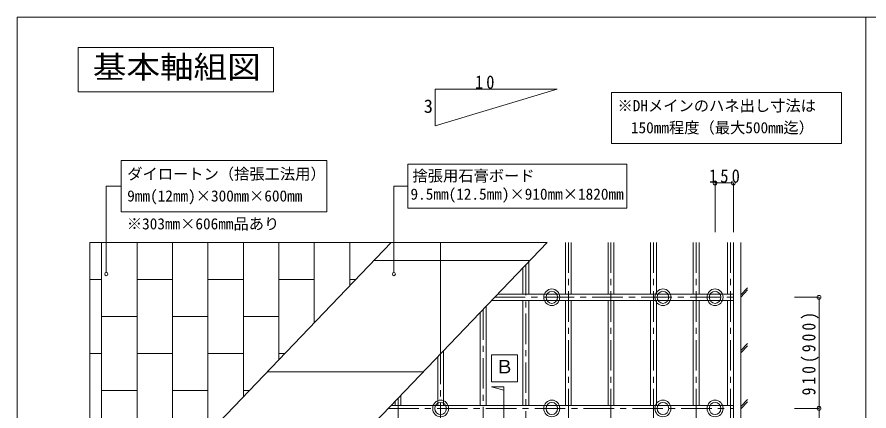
# Model space of a CAD drawing. Units: millimetres on the paper, enlarged 10 times, with parts at other scales. Extents: x -2077 to 2023, y -1433 to 1417.
# Drawn here: x -2077 to -682, y 772 to 1417 of the extents above; entities that cross this region are included whole.
import ezdxf
from ezdxf.enums import TextEntityAlignment as Align

# ---------------------------------------------------------------- set-up
doc = ezdxf.new("R2010")
doc.units = ezdxf.units.MM
doc.header["$LTSCALE"] = 10
doc.linetypes.add('CHAIN1', pattern=[8, 5, -1, 1, -1])
for name, color, linetype, lineweight in [('0-0_基本', 7, 'Continuous', 9), ('0-1_軸組', 7, 'Continuous', 9), ('0-2_インサート', 7, 'Continuous', 9), ('0-3_文字', 7, 'Continuous', 9), ('0-5_仕上', 7, 'Continuous', 9), ('F-0_図枠', 7, 'Continuous', 9), ('F-1_レイアウト', 7, 'Continuous', 9)]:
    doc.layers.add(name, color=color, linetype=linetype, lineweight=lineweight)
doc.styles.add('ＭＳ ゴシック', font='')
doc.styles.get('ＭＳ ゴシック').set_extended_font_data('MS Gothic')

msp = doc.modelspace()

# ---------------------------------------------------------------- linework, layer by layer
at = {"layer": '0-0_基本', "color": 4, "linetype": 'CHAIN1'}
for p, q in [((-1174.58, 1048.28), (-1174.58, 118.28)), ((-1104.85, 1048.28), (-1104.85, 118.28)), ((-1035.12, 1048.28), (-1035.12, 118.28)), ((-965.39, 1048.28), (-965.39, 118.28)), ((-909.26, 1048.28), (-909.26, 118.28)), ((-1244.31, 1011.63), (-1244.31, 118.28)), ((-1295.41, 958.28), (-904.47, 958.28)), ((-1314.04, 938.83), (-1314.04, 118.28)), ((-1383.77, 866.03), (-1383.77, 118.28)), ((-1453.5, 793.23), (-1453.5, 118.28)), ((-1469.73, 776.28), (-904.47, 776.28))]:
    msp.add_line(p, q, dxfattribs=at)
at = {"layer": '0-0_基本'}
for p, q in [((-904.47, 118.28), (-904.47, 1048.28)), ((-892.47, 962.44), (-881.39, 974.01)), ((-892.47, 958.72), (-881.39, 970.29)), ((-892.47, 870.99), (-881.39, 882.56)), ((-892.47, 867.26), (-881.39, 878.83)), ((-892.47, 779.53), (-881.39, 791.1)), ((-892.47, 775.8), (-881.39, 787.38))]:
    msp.add_line(p, q, dxfattribs=at)
msp.add_lwpolyline([(-892.47, 1048.28), (-892.47, 106.28), (-1958.08, 106.28)], dxfattribs=at)
at = {"layer": '0-1_軸組'}
for p, q in [((-1179.37, 1048.28), (-1179.37, 963.28)), ((-1169.79, 1048.28), (-1169.79, 963.28)), ((-1109.64, 963.28), (-1109.64, 1048.28)), ((-1100.06, 963.28), (-1100.06, 1048.28)), ((-1039.91, 963.28), (-1039.91, 1048.28)), ((-1030.33, 963.28), (-1030.33, 1048.28)), ((-970.18, 1048.28), (-970.18, 963.28)), ((-960.6, 1048.28), (-960.6, 963.28)), ((-914.05, 1048.28), (-914.05, 963.28)), ((-904.47, 1048.28), (-904.47, 963.28)), ((-1249.1, 1006.63), (-1249.1, 963.28)), ((-1239.52, 1016.63), (-1239.52, 963.28)), ((-904.47, 963.28), (-1290.62, 963.28)), ((-904.47, 953.28), (-1300.19, 953.28)), ((-1249.1, 953.28), (-1249.1, 781.28)), ((-1239.52, 953.28), (-1239.52, 781.28)), ((-1179.37, 953.28), (-1179.37, 781.28)), ((-1169.79, 953.28), (-1169.79, 781.28)), ((-1109.64, 953.28), (-1109.64, 781.28)), ((-1100.06, 953.28), (-1100.06, 781.28)), ((-1039.91, 953.28), (-1039.91, 781.28)), ((-1030.33, 953.28), (-1030.33, 781.28)), ((-970.18, 953.28), (-970.18, 781.28)), ((-960.6, 953.28), (-960.6, 781.28)), ((-914.05, 953.28), (-914.05, 781.28)), ((-904.47, 953.28), (-904.47, 781.28)), ((-1309.25, 943.83), (-1309.25, 781.28)), ((-1318.83, 933.83), (-1318.83, 781.28)), ((-1378.98, 871.03), (-1378.98, 781.28)), ((-1388.56, 861.03), (-1388.56, 781.28)), ((-1448.71, 798.23), (-1448.71, 781.28)), ((-904.47, 781.28), (-1464.94, 781.28)), ((-1458.29, 788.23), (-1458.29, 781.28))]:
    msp.add_line(p, q, dxfattribs=at)
at = {"layer": '0-2_インサート'}
for centre, major_axis in [((-1201.77, 958.28), (0, 13.62)), ((-1201.77, 958.28), (0, 9.89)), ((-1019.77, 958.28), (0, 13.62)), ((-1019.77, 958.28), (0, 9.89)), ((-934.47, 958.28), (0, 13.62)), ((-934.47, 958.28), (0, 9.89)), ((-1383.77, 776.28), (0, 13.62)), ((-1383.77, 776.28), (0, 9.89)), ((-1201.77, 776.28), (0, 13.62)), ((-1201.77, 776.28), (0, 9.89)), ((-1019.77, 776.28), (0, 13.62)), ((-1019.77, 776.28), (0, 9.89)), ((-934.47, 776.28), (0, 13.62)), ((-934.47, 776.28), (0, 9.89))]:
    msp.add_ellipse(centre, major_axis=major_axis, ratio=0.95783, dxfattribs=at)
at = {"layer": '0-3_文字'}
for p, q in [((-1977.43, 1294.98), (-1977.43, 1367.18)), ((-1977.43, 1367.18), (-1657.38, 1367.18)), ((-1977.43, 1294.98), (-1977.43, 1367.18)), ((-1977.43, 1367.18), (-1657.38, 1367.18)), ((-1657.38, 1367.18), (-1657.38, 1294.98)), ((-1657.38, 1367.18), (-1657.38, 1294.98)), ((-1392.75, 1239.26), (-1192.75, 1299.26)), ((-1392.75, 1299.26), (-1392.75, 1239.26)), ((-1392.75, 1299.26), (-1192.75, 1299.26)), ((-1657.38, 1294.98), (-1977.43, 1294.98)), ((-1657.38, 1294.98), (-1977.43, 1294.98)), ((-1104.22, 1293.87), (-1104.22, 1209.87)), ((-1104.22, 1293.87), (-727.21, 1293.87)), ((-1104.22, 1293.87), (-1104.22, 1209.87)), ((-1104.22, 1293.87), (-727.21, 1293.87)), ((-727.21, 1293.87), (-727.21, 1209.87)), ((-727.21, 1293.87), (-727.21, 1209.87)), ((-1104.22, 1209.87), (-727.21, 1209.87)), ((-1104.22, 1209.87), (-727.21, 1209.87)), ((-1907, 1182.13), (-1907, 1098.13)), ((-1569.99, 1182.33), (-1569.99, 1098.13)), ((-1437.76, 1176.13), (-1078.81, 1176.13)), ((-1437.76, 1176.13), (-1437.76, 1104.13)), ((-1078.81, 1176.13), (-1078.81, 1104.13)), ((-934.47, 1145.6), (-904.47, 1145.6)), ((-934.47, 1145.6), (-934.47, 1064.7)), ((-904.47, 1145.6), (-904.47, 1064.7)), ((-1907.61, 1140.13), (-1931.26, 1140.13)), ((-1931.26, 998.86), (-1931.26, 1140.13)), ((-1437.76, 1104.13), (-1078.81, 1104.13)), ((-1907, 1098.13), (-1569.99, 1098.13)), ((-764.21, 958.28), (-804.21, 958.28)), ((-764.21, 958.28), (-764.21, 230.28)), ((-1300.24, 864.14), (-1258.1, 864.14)), ((-1300.24, 820.14), (-1300.24, 864.14)), ((-1258.1, 864.14), (-1258.1, 820.14)), ((-1300.34, 811.95), (-1280.29, 806.35)), ((-1280.29, 811.95), (-1300.34, 811.95)), ((-1258.1, 820.14), (-1300.24, 820.14)), ((-1280.29, 749.26), (-1280.29, 811.95)), ((-764.21, 776.28), (-804.21, 776.28))]:
    msp.add_line(p, q, dxfattribs=at)
for points in [[(-1907, 1182.13), (-1569.99, 1182.13), (-1569.99, 1098.33)], [(-1437.76, 1140.13), (-1460.41, 1140.13), (-1460.41, 998.86)]]:
    msp.add_lwpolyline(points, dxfattribs=at)
for centre, radius in [((-934.47, 1145.6), 3.19), ((-904.47, 1145.6), 3.19), ((-1931.26, 996.27), 2.6), ((-764.21, 958.28), 3.19), ((-764.21, 776.28), 3.19)]:
    msp.add_circle(centre, radius, dxfattribs=at)
msp.add_ellipse((-1460.41, 996.27), major_axis=(0, 2.59), ratio=0.95783, dxfattribs=at)
at = {"layer": '0-5_仕上'}
for p, q in [((-1958.08, 1048.28), (-1209.2, 1048.28)), ((-1958.08, 533.28), (-1958.08, 1048.28)), ((-1958.08, 533.28), (-1464.8, 1048.28)), ((-1938.93, 1048.28), (-1938.93, 553.28)), ((-1880.88, 1048.28), (-1880.88, 613.88)), ((-1876.81, 351.28), (-1209.2, 1048.28)), ((-1822.84, 1048.28), (-1822.84, 674.48)), ((-1764.79, 1048.28), (-1764.79, 735.08)), ((-1706.75, 1048.28), (-1706.75, 795.68)), ((-1648.7, 1048.28), (-1648.7, 856.28)), ((-1590.66, 1048.28), (-1590.66, 916.88)), ((-1532.61, 1048.28), (-1532.61, 977.48)), ((-1383.77, 866.03), (-1383.77, 1048.28)), ((-1493.54, 1018.28), (-1237.94, 1018.28)), ((-1938.93, 987.68), (-1958.08, 987.68)), ((-1822.84, 987.68), (-1880.88, 987.68)), ((-1706.75, 987.68), (-1764.79, 987.68)), ((-1590.66, 987.68), (-1648.7, 987.68)), ((-1522.84, 987.68), (-1532.61, 987.68)), ((-1880.88, 927.08), (-1938.93, 927.08)), ((-1764.79, 927.08), (-1822.84, 927.08)), ((-1648.7, 927.08), (-1706.75, 927.08)), ((-1938.93, 866.48), (-1958.08, 866.48)), ((-1822.84, 866.48), (-1880.88, 866.48)), ((-1706.75, 866.48), (-1764.79, 866.48)), ((-1638.93, 866.48), (-1648.7, 866.48)), ((-1667.86, 836.28), (-1412.26, 836.28)), ((-1880.88, 805.88), (-1938.93, 805.88)), ((-1764.79, 805.88), (-1822.84, 805.88)), ((-1696.98, 805.88), (-1706.75, 805.88))]:
    msp.add_line(p, q, dxfattribs=at)
at = {"layer": 'F-0_図枠'}
for p in [(2022.57, 1417.18), (-2077.43, -1432.82)]:
    msp.add_line(p, (-2077.43, 1417.18), dxfattribs=at)
at = {"layer": 'F-1_レイアウト'}
msp.add_line((-687.43, -1252.82), (-687.43, 1417.18), dxfattribs=at)

# ---------------------------------------------------------------- texts
at = {"layer": '0-3_文字', "style": 'ＭＳ ゴシック', "width": 1.1}
msp.add_text('基本軸組図', height=36.66, dxfattribs=at).set_placement((-1953.34, 1306.08), align=Align.BOTTOM_LEFT)
msp.add_text('基本軸組図', height=36.66, dxfattribs=at).set_placement((-1953.34, 1306.08), align=Align.BOTTOM_LEFT)
at = {"layer": '0-3_文字', "style": 'ＭＳ ゴシック'}
for s, height, p in [('※DHメインのハネ出し寸法は', 18.33, (-1094.22, 1257.37)), ('※DHメインのハネ出し寸法は', 18.33, (-1094.22, 1257.37)), ('3', 21.99, (-1411.46, 1253.69)), ('150mm程度（最大500mm迄）', 18.33, (-1072.24, 1221.37)), ('150mm程度（最大500mm迄）', 18.33, (-1072.24, 1221.37)), ('ダイロートン（捨張工法用）', 18.33, (-1897, 1145.63)), ('捨張用石膏ボード', 18.33, (-1429.98, 1142.61)), ('9mm(12mm)×300mm×600mm ', 18.33, (-1897, 1109.63)), ('9.5mm(12.5mm)×910mm×1820mm', 18.33, (-1433.14, 1112.61)), ('※303mm×606mm品あり', 18.33, (-1897.66, 1063.97)), ('Ｂ', 21.99, (-1294.17, 827.14))]:
    msp.add_text(s, height=height, dxfattribs=at).set_placement(p, align=Align.BOTTOM_LEFT)
at = {"layer": '0-3_文字', "char_height": 21.99, "attachment_point": 7, "style": 'ＭＳ ゴシック'}
for s, insert in [('\\T1.36;\\W0.9;10', (-1327.47, 1299.26)), ('\\T1.38;\\W0.9;150', (-944.47, 1145.6))]:
    msp.add_mtext(s, dxfattribs=dict(at, insert=insert))
at = {"layer": '0-3_文字', "insert": (-764.21, 797.71), "char_height": 21.99, "attachment_point": 7, "rotation": 90, "style": 'ＭＳ ゴシック'}
msp.add_mtext('\\T1.39;\\W0.85;910(900)', dxfattribs=at)

doc.saveas('drawing.dxf')
